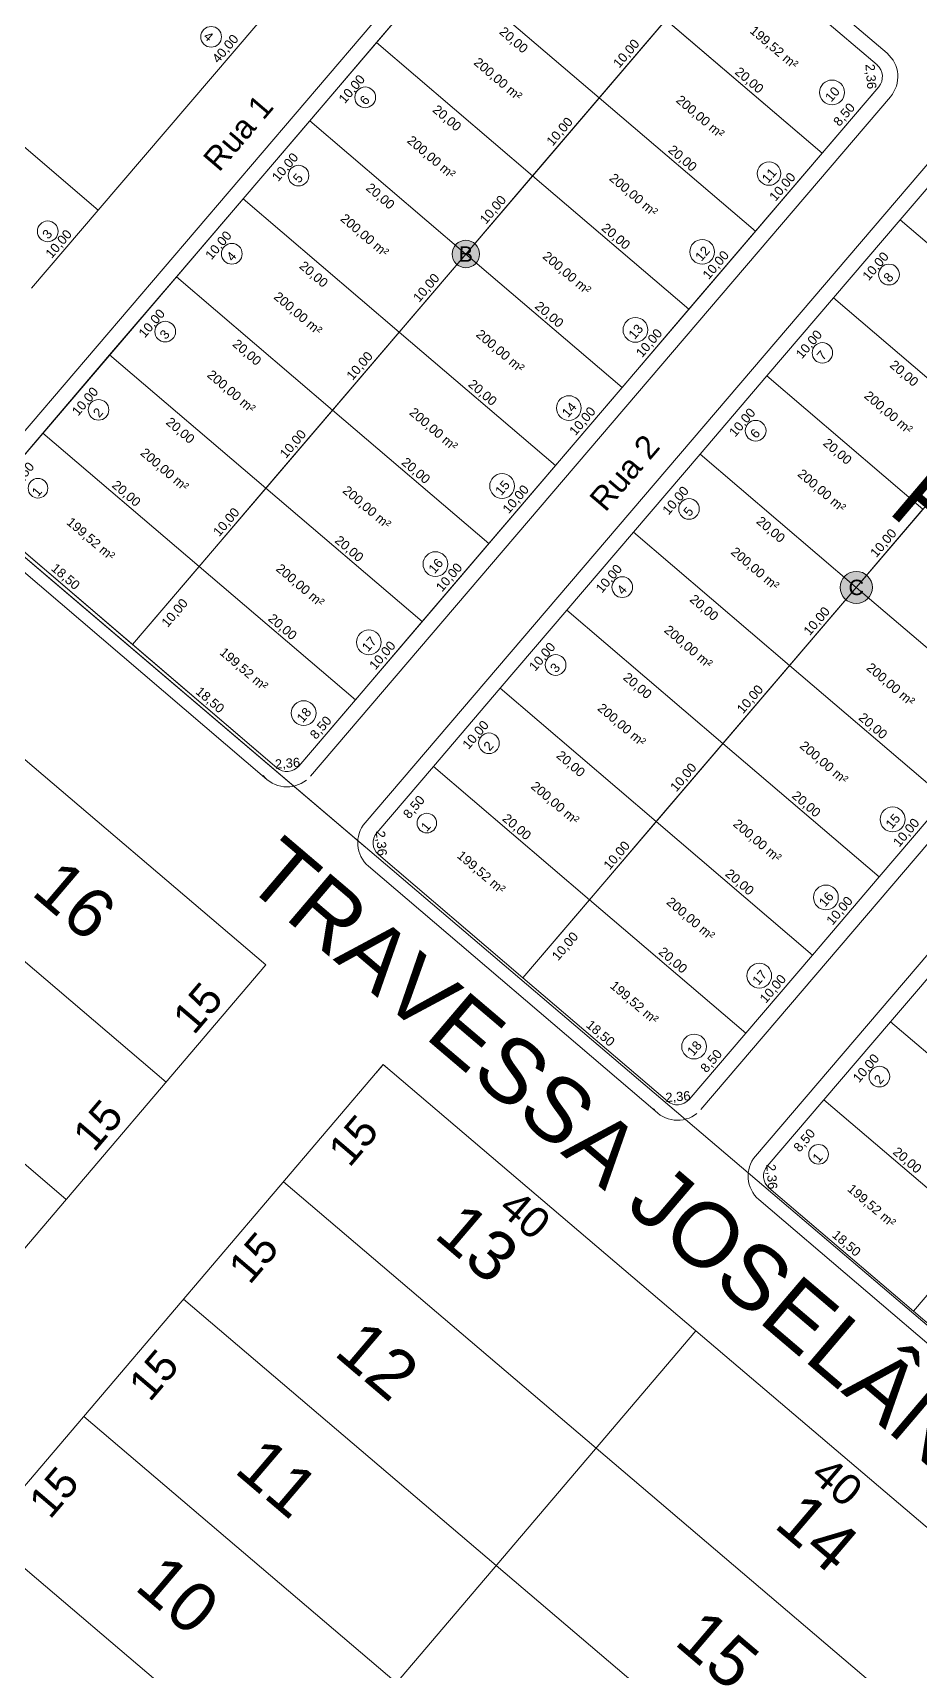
# Model space of a CAD drawing. Header units: metres. Extents: x 3808 to 8215, y 2374 to 6187.
# Drawn here: x 7673.7 to 7760, y 4057.2 to 4216.7 of the extents above; entities that cross this region are included whole.
import ezdxf
from ezdxf.enums import TextEntityAlignment as Align

# ---------------------------------------------------------------- set-up
doc = ezdxf.new("R2010")
doc.units = ezdxf.units.M
for name, color, linetype, lineweight in [('AREA_DOS_LOTES', 7, 'Continuous', 0), ('COTAS_DOS_LOTES', 7, 'Continuous', 0), ('EIXO_LOTES', 1, 'Continuous', 0), ('IDENT_DAS_QUADRAS', 7, 'Continuous', 0), ('MEIO_FIO', 252, 'Continuous', 0), ('Nome_Ruas', 7, 'Continuous', 0), ('NUMERO_DOS_LOTES', 7, 'Continuous', 0), ('REGIAO_POLILINHAS', 7, 'Continuous', 0)]:
    doc.layers.add(name, color=color, linetype=linetype, lineweight=lineweight)
doc.layers.add('vista', color=7, linetype='Continuous')
doc.styles.add('pedro', font='arial.ttf', dxfattribs={"height": 3})
doc.styles.add('REGUA80', font='arial.ttf')

# ---------------------------------------------------------------- blocks, each defined once
blk = doc.blocks.new('_ARCHTICK')
at = {"color": 0, "linetype": 'ByBlock', "const_width": 0.15}
blk.add_lwpolyline([(-0.5, -0.5), (0.5, 0.5)], dxfattribs=at)

msp = doc.modelspace()

# ---------------------------------------------------------------- hatches: boundary and pattern name
at = {"layer": 'IDENT_DAS_QUADRAS', "lineweight": 5, "transparency": 33554687}
h = msp.add_hatch(color=40, dxfattribs=at)
edge = h.paths.add_edge_path()
edge.add_arc((7715.873, 4195.171), 1.336, 0, 360)
h = msp.add_hatch(color=40, dxfattribs=at)
edge = h.paths.add_edge_path()
edge.add_arc((7753.899, 4162.705), 1.563, 0, 360)

# ---------------------------------------------------------------- linework, layer by layer
at = {"layer": 'EIXO_LOTES', "lineweight": 5, "transparency": 33554687}
for p, q in [((7669.171, 4171.272), (7725.662, 4237.437)), ((7727.776, 4237.604), (7755.916, 4213.58)), ((7750.563, 4205), (7720.142, 4230.973)), ((7683.408, 4157.145), (7741.846, 4225.592)), ((7713.649, 4223.368), (7728.86, 4210.381)), ((7707.156, 4215.763), (7722.366, 4202.776)), ((7664.861, 4212.427), (7680.071, 4199.44)), ((7699.592, 4145.3), (7756.082, 4211.465)), ((7744.07, 4197.395), (7728.86, 4210.381)), ((7700.663, 4208.157), (7715.873, 4195.171)), ((7737.577, 4189.79), (7722.366, 4202.776)), ((7694.17, 4200.552), (7709.38, 4187.566)), ((7758.168, 4198.507), (7773.379, 4185.521)), ((7731.084, 4182.185), (7715.873, 4195.171)), ((7687.677, 4192.947), (7702.887, 4179.961)), ((7721.434, 4124.679), (7779.872, 4193.126)), ((7751.675, 4190.902), (7766.886, 4177.916)), ((7724.591, 4174.58), (7709.38, 4187.566)), ((7681.183, 4185.342), (7696.394, 4172.356)), ((7745.182, 4183.297), (7760.392, 4170.311)), ((7718.097, 4166.974), (7702.887, 4179.961)), ((7674.69, 4177.737), (7689.901, 4164.75)), ((7738.689, 4175.692), (7753.899, 4162.705)), ((7711.604, 4159.369), (7696.394, 4172.356)), ((7669.338, 4169.157), (7697.477, 4145.133)), ((7732.196, 4168.086), (7747.406, 4155.1)), ((7705.111, 4151.764), (7689.901, 4164.75)), ((7769.11, 4149.719), (7753.899, 4162.705)), ((7759.459, 4092.214), (7817.898, 4160.66)), ((7725.703, 4160.481), (7740.913, 4147.495)), ((7762.617, 4142.114), (7747.406, 4155.1)), ((7719.209, 4152.876), (7734.42, 4139.89)), ((7756.123, 4134.509), (7740.913, 4147.495)), ((7712.716, 4145.271), (7727.927, 4132.285)), ((7749.63, 4126.903), (7734.42, 4139.89)), ((7743.137, 4119.298), (7727.927, 4132.285)), ((7757.235, 4120.41), (7772.446, 4107.424)), ((7750.742, 4112.805), (7765.953, 4099.819))]:
    msp.add_line(p, q, dxfattribs=at)
for centre, start, end in [((7754.942, 4212.439), 319.50998, 49.50998), ((7698.451, 4146.274), 229.50998, 319.50998)]:
    msp.add_arc(centre, 1.5, start, end, dxfattribs=at)
at = {"layer": 'IDENT_DAS_QUADRAS', "lineweight": 5, "transparency": 33554687}
for centre, radius in [((7715.873, 4195.171), 1.336), ((7753.899, 4162.705), 1.563)]:
    msp.add_circle(centre, radius, dxfattribs=at)
at = {"layer": 'MEIO_FIO', "lineweight": 5, "transparency": 33554687}
for p, q in [((7724.521, 4238.411), (7668.03, 4172.246)), ((7728.75, 4238.745), (7756.89, 4214.72)), ((7757.223, 4210.491), (7700.733, 4144.326)), ((7706.056, 4139.78), (7762.547, 4205.946)), ((7795.249, 4178.025), (7738.759, 4111.86)), ((7744.082, 4107.315), (7800.573, 4173.48))]:
    msp.add_line(p, q, dxfattribs=at)
at = {"layer": 'MEIO_FIO', "color": 5, "lineweight": 5, "transparency": 33554687}
for p, q in [((7668.364, 4168.017), (7696.503, 4143.992)), ((7706.39, 4135.551), (7734.529, 4111.526)), ((7744.416, 4103.085), (7772.555, 4079.06))]:
    msp.add_line(p, q, dxfattribs=at)
at = {"layer": 'MEIO_FIO', "lineweight": 5, "transparency": 33554687}
msp.add_arc((7754.942, 4212.439), 3, 319.50998, 49.50998, dxfattribs=at)
at = {"layer": 'MEIO_FIO', "color": 5, "lineweight": 5, "transparency": 33554687}
for centre, start, end in [((7698.451, 4146.274), 219.09895, 309.09895), ((7708.338, 4137.833), 139.50998, 229.50998), ((7736.477, 4113.808), 219.09895, 309.09895), ((7746.364, 4105.367), 139.50998, 229.50998)]:
    msp.add_arc(centre, 3, start, end, dxfattribs=at)
at = {"layer": 'NUMERO_DOS_LOTES', "lineweight": 5, "transparency": 33554687}
for centre, radius in [((7691.067, 4216.323), 1.01), ((7751.539, 4210.908), 1.208), ((7706.07, 4210.428), 1.01), ((7699.579, 4202.809), 1.005), ((7745.399, 4203.005), 1.14), ((7675.153, 4197.379), 1.009), ((7693.081, 4195.195), 1.01), ((7738.891, 4195.382), 1.201), ((7757.082, 4193.173), 1.01), ((7686.591, 4187.614), 1.009), ((7732.393, 4187.787), 1.209), ((7750.596, 4185.544), 0.996), ((7680.099, 4179.994), 1.005), ((7725.904, 4180.171), 1.203), ((7744.096, 4177.962), 1.01), ((7719.406, 4172.576), 1.211), ((7674.201, 4172.363), 0.956), ((7737.605, 4170.344), 1.005), ((7712.913, 4164.972), 1.209), ((7731.107, 4162.73), 1.01), ((7706.424, 4157.355), 1.204), ((7724.617, 4155.148), 1.009), ((7700.078, 4150.459), 1.209), ((7718.125, 4147.528), 1.005), ((7712.073, 4139.747), 0.956), ((7757.432, 4140.111), 1.211), ((7750.939, 4132.506), 1.209), ((7744.45, 4124.889), 1.204), ((7738.104, 4117.993), 1.209), ((7756.151, 4115.062), 1.005), ((7750.228, 4107.495), 0.956)]:
    msp.add_circle(centre, radius, dxfattribs=at)
at = {"layer": 'REGIAO_POLILINHAS', "lineweight": 5, "transparency": 33554687}
for p, q in [((7706.044, 4229.861), (7680.071, 4199.44)), ((7741.846, 4225.592), (7755.916, 4213.58)), ((7707.156, 4215.763), (7713.649, 4223.368)), ((7713.649, 4223.368), (7728.86, 4210.381)), ((7728.86, 4210.381), (7713.649, 4223.368)), ((7735.353, 4217.987), (7728.86, 4210.381)), ((7728.86, 4210.381), (7735.353, 4217.987)), ((7750.563, 4205), (7735.353, 4217.987)), ((7735.353, 4217.987), (7750.563, 4205)), ((7700.663, 4208.157), (7707.156, 4215.763)), ((7722.366, 4202.776), (7707.156, 4215.763)), ((7707.156, 4215.763), (7722.366, 4202.776)), ((7680.071, 4199.44), (7664.861, 4212.427)), ((7664.861, 4212.427), (7680.071, 4199.44)), ((7728.86, 4210.381), (7722.366, 4202.776)), ((7722.366, 4202.776), (7728.86, 4210.381)), ((7728.86, 4210.381), (7744.07, 4197.395)), ((7744.07, 4197.395), (7728.86, 4210.381)), ((7756.082, 4211.465), (7750.563, 4205)), ((7694.17, 4200.552), (7700.663, 4208.157)), ((7715.873, 4195.171), (7700.663, 4208.157)), ((7700.663, 4208.157), (7715.873, 4195.171)), ((7750.563, 4205), (7744.07, 4197.395)), ((7758.168, 4198.507), (7763.688, 4204.972)), ((7722.366, 4202.776), (7715.873, 4195.171)), ((7715.873, 4195.171), (7722.366, 4202.776)), ((7737.577, 4189.79), (7722.366, 4202.776)), ((7722.366, 4202.776), (7737.577, 4189.79)), ((7687.677, 4192.947), (7694.17, 4200.552)), ((7709.38, 4187.566), (7694.17, 4200.552)), ((7694.17, 4200.552), (7709.38, 4187.566)), ((7680.071, 4199.44), (7673.578, 4191.835)), ((7744.07, 4197.395), (7737.577, 4189.79)), ((7751.675, 4190.902), (7758.168, 4198.507)), ((7773.379, 4185.521), (7758.168, 4198.507)), ((7758.168, 4198.507), (7773.379, 4185.521)), ((7715.873, 4195.171), (7709.38, 4187.566)), ((7709.38, 4187.566), (7715.873, 4195.171)), ((7731.084, 4182.185), (7715.873, 4195.171)), ((7715.873, 4195.171), (7731.084, 4182.185)), ((7681.183, 4185.342), (7687.677, 4192.947)), ((7702.887, 4179.961), (7687.677, 4192.947)), ((7687.677, 4192.947), (7702.887, 4179.961)), ((7737.577, 4189.79), (7731.084, 4182.185)), ((7745.182, 4183.297), (7751.675, 4190.902)), ((7766.886, 4177.916), (7751.675, 4190.902)), ((7751.675, 4190.902), (7766.886, 4177.916)), ((7709.38, 4187.566), (7702.887, 4179.961)), ((7702.887, 4179.961), (7709.38, 4187.566)), ((7724.591, 4174.58), (7709.38, 4187.566)), ((7709.38, 4187.566), (7724.591, 4174.58)), ((7674.69, 4177.737), (7681.183, 4185.342)), ((7696.394, 4172.356), (7681.183, 4185.342)), ((7681.183, 4185.342), (7696.394, 4172.356)), ((7738.689, 4175.692), (7745.182, 4183.297)), ((7760.392, 4170.311), (7745.182, 4183.297)), ((7745.182, 4183.297), (7760.392, 4170.311)), ((7731.084, 4182.185), (7724.591, 4174.58)), ((7702.887, 4179.961), (7696.394, 4172.356)), ((7696.394, 4172.356), (7702.887, 4179.961)), ((7718.097, 4166.974), (7702.887, 4179.961)), ((7702.887, 4179.961), (7718.097, 4166.974)), ((7669.171, 4171.272), (7674.69, 4177.737)), ((7689.901, 4164.75), (7674.69, 4177.737)), ((7674.69, 4177.737), (7689.901, 4164.75)), ((7732.196, 4168.086), (7738.689, 4175.692)), ((7753.899, 4162.705), (7738.689, 4175.692)), ((7738.689, 4175.692), (7753.899, 4162.705)), ((7724.591, 4174.58), (7718.097, 4166.974)), ((7696.394, 4172.356), (7689.901, 4164.75)), ((7689.901, 4164.75), (7696.394, 4172.356)), ((7711.604, 4159.369), (7696.394, 4172.356)), ((7696.394, 4172.356), (7711.604, 4159.369)), ((7760.392, 4170.311), (7753.899, 4162.705)), ((7753.899, 4162.705), (7760.392, 4170.311)), ((7683.408, 4157.145), (7669.338, 4169.157)), ((7725.703, 4160.481), (7732.196, 4168.086)), ((7747.406, 4155.1), (7732.196, 4168.086)), ((7732.196, 4168.086), (7747.406, 4155.1)), ((7718.097, 4166.974), (7711.604, 4159.369)), ((7683.408, 4157.145), (7689.901, 4164.75)), ((7689.901, 4164.75), (7683.408, 4157.145)), ((7705.111, 4151.764), (7689.901, 4164.75)), ((7689.901, 4164.75), (7705.111, 4151.764)), ((7753.899, 4162.705), (7747.406, 4155.1)), ((7747.406, 4155.1), (7753.899, 4162.705)), ((7769.11, 4149.719), (7753.899, 4162.705)), ((7753.899, 4162.705), (7769.11, 4149.719)), ((7711.604, 4159.369), (7705.111, 4151.764)), ((7719.209, 4152.876), (7725.703, 4160.481)), ((7740.913, 4147.495), (7725.703, 4160.481)), ((7725.703, 4160.481), (7740.913, 4147.495)), ((7697.477, 4145.133), (7683.408, 4157.145)), ((7747.406, 4155.1), (7740.913, 4147.495)), ((7740.913, 4147.495), (7747.406, 4155.1)), ((7762.617, 4142.114), (7747.406, 4155.1)), ((7747.406, 4155.1), (7762.617, 4142.114)), ((7712.716, 4145.271), (7719.209, 4152.876)), ((7734.42, 4139.89), (7719.209, 4152.876)), ((7719.209, 4152.876), (7734.42, 4139.89)), ((7705.111, 4151.764), (7699.592, 4145.3)), ((7740.913, 4147.495), (7734.42, 4139.89)), ((7734.42, 4139.89), (7740.913, 4147.495)), ((7756.123, 4134.509), (7740.913, 4147.495)), ((7740.913, 4147.495), (7756.123, 4134.509)), ((7707.197, 4138.806), (7712.716, 4145.271)), ((7727.927, 4132.285), (7712.716, 4145.271)), ((7712.716, 4145.271), (7727.927, 4132.285)), ((7762.617, 4142.114), (7756.123, 4134.509)), ((7734.42, 4139.89), (7727.927, 4132.285)), ((7727.927, 4132.285), (7734.42, 4139.89)), ((7749.63, 4126.903), (7734.42, 4139.89)), ((7734.42, 4139.89), (7749.63, 4126.903)), ((7721.434, 4124.679), (7707.364, 4136.692)), ((7756.123, 4134.509), (7749.63, 4126.903)), ((7727.927, 4132.285), (7721.434, 4124.679)), ((7721.434, 4124.679), (7727.927, 4132.285)), ((7743.137, 4119.298), (7727.927, 4132.285)), ((7727.927, 4132.285), (7743.137, 4119.298)), ((7757.235, 4120.41), (7763.729, 4128.015)), ((7749.63, 4126.903), (7743.137, 4119.298)), ((7735.503, 4112.667), (7721.434, 4124.679)), ((7743.137, 4119.298), (7737.618, 4112.834)), ((7750.742, 4112.805), (7757.235, 4120.41)), ((7772.446, 4107.424), (7757.235, 4120.41)), ((7757.235, 4120.41), (7772.446, 4107.424)), ((7745.223, 4106.341), (7750.742, 4112.805)), ((7765.953, 4099.819), (7750.742, 4112.805)), ((7750.742, 4112.805), (7765.953, 4099.819)), ((7759.459, 4092.214), (7745.39, 4104.226)), ((7765.953, 4099.819), (7759.459, 4092.214)), ((7759.459, 4092.214), (7765.953, 4099.819)), ((7773.529, 4080.201), (7759.459, 4092.214))]:
    msp.add_line(p, q, dxfattribs=at)
for centre, start, end in [((7754.942, 4212.439), 319.50998, 49.50998), ((7698.451, 4146.274), 229.50998, 319.50998), ((7708.338, 4137.833), 139.50998, 229.50998), ((7736.477, 4113.808), 229.50998, 319.50998), ((7746.364, 4105.367), 139.50998, 229.50998)]:
    msp.add_arc(centre, 1.5, start, end, dxfattribs=at)
at = {"layer": 'vista', "lineweight": 5}
for p, q in [((7675.664, 4163.303), (7645.205, 4189.23)), ((7820.348, 4040.15), (7645.205, 4189.23)), ((7706.124, 4137.376), (7675.664, 4163.303)), ((7696.401, 4125.954), (7665.942, 4151.881)), ((7686.679, 4114.531), (7656.219, 4140.458)), ((7676.956, 4103.109), (7646.496, 4129.036)), ((7592.693, 4004.115), (7696.401, 4125.954)), ((7592.693, 4004.115), (7696.401, 4125.954)), ((7604.116, 3994.392), (7707.824, 4116.231)), ((7604.116, 3994.392), (7707.824, 4116.231)), ((7738.283, 4090.304), (7707.824, 4116.231)), ((7728.561, 4078.882), (7698.101, 4104.809)), ((7718.838, 4067.459), (7688.378, 4093.386)), ((7660.502, 3998.925), (7738.283, 4090.304)), ((7768.743, 4064.377), (7738.283, 4090.304)), ((7709.115, 4056.037), (7678.656, 4081.964)), ((7759.02, 4052.955), (7728.561, 4078.882)), ((7699.393, 4044.614), (7668.933, 4070.541)), ((7749.298, 4041.532), (7718.838, 4067.459))]:
    msp.add_line(p, q, dxfattribs=at)
at = {"layer": 'vista', "color": 1, "lineweight": 5}
for p, q in [((7707.759, 4116.155), (7707.129, 4115.415)), ((7707.9, 4116.166), (7708.88, 4115.331))]:
    msp.add_line(p, q, dxfattribs=at)

# ---------------------------------------------------------------- block references
for p, xscale, yscale, zscale, rotation in [((7707.194, 4115.492), 0.09999999999999999, 0.09999999999999999, 0.09999999999999999, 139.5958876918647), ((7708.804, 4115.396), 0.1, 0.1, 0.1, 229.5958876918695)]:
    msp.add_blockref('_ARCHTICK', p, dxfattribs=dict(at, xscale=xscale, yscale=yscale, zscale=zscale, rotation=rotation))

# ---------------------------------------------------------------- texts
at = {"lineweight": 5, "transparency": 33554687, "style": 'REGUA80'}
msp.add_text('Rua 2', height=2.25, rotation=49.52002, dxfattribs=at).set_placement((7729.456, 4169.957))
at = {"layer": 'AREA_DOS_LOTES', "lineweight": 5, "transparency": 33554687, "style": 'REGUA80'}
for s, p in [('199,52 m²', (7745.898, 4215.3)), ('200,00 m²', (7719.012, 4212.215)), ('200,00 m²', (7738.708, 4208.548)), ('200,00 m²', (7712.519, 4204.61)), ('200,00 m²', (7732.214, 4200.943)), ('200,00 m²', (7706.025, 4197.005)), ('200,00 m²', (7725.721, 4193.338)), ('200,00 m²', (7699.532, 4189.399)), ('200,00 m²', (7719.228, 4185.732)), ('200,00 m²', (7693.039, 4181.794)), ('200,00 m²', (7757.038, 4179.749)), ('200,00 m²', (7712.735, 4178.127)), ('200,00 m²', (7686.546, 4174.189)), ('200,00 m²', (7750.545, 4172.144)), ('200,00 m²', (7706.242, 4170.522)), ('199,52 m²', (7679.355, 4167.437)), ('200,00 m²', (7744.051, 4164.539)), ('200,00 m²', (7699.749, 4162.917)), ('200,00 m²', (7737.558, 4156.934)), ('199,52 m²', (7694.263, 4154.761)), ('200,00 m²', (7757.254, 4153.267)), ('200,00 m²', (7731.065, 4149.328)), ('200,00 m²', (7750.761, 4145.661)), ('200,00 m²', (7724.572, 4141.723)), ('200,00 m²', (7744.268, 4138.056)), ('199,52 m²', (7717.381, 4134.971)), ('200,00 m²', (7737.775, 4130.451)), ('199,52 m²', (7732.289, 4122.295)), ('199,52 m²', (7755.407, 4102.506))]:
    msp.add_text(s, height=0.9, rotation=319.52002, dxfattribs=at).set_placement(p, align=Align.MIDDLE_CENTER)
at = {"layer": 'COTAS_DOS_LOTES', "lineweight": 5, "transparency": 33554687, "style": 'REGUA80'}
for s, rotation, p in [('40,00', 49.52002, (7692.784, 4214.885)), ('20,00', 319.52002, (7720.248, 4215.683)), ('10,00', 49.52002, (7731.833, 4214.418)), ('20,00', 319.52002, (7743.19, 4211.769)), ('2,36', 274.52002, (7754.882, 4212.425)), ('10,00', 49.52002, (7705.102, 4210.954)), ('20,00', 319.52002, (7713.755, 4208.077)), ('8,50', 49.52002, (7753.049, 4208.467)), ('10,00', 49.52002, (7725.34, 4206.813)), ('20,00', 319.52002, (7736.697, 4204.163)), ('10,00', 49.52002, (7698.608, 4203.349)), ('10,00', 49.52002, (7747.043, 4201.432)), ('20,00', 319.52002, (7707.262, 4200.472)), ('10,00', 49.52002, (7718.846, 4199.208)), ('10,00', 49.52002, (7676.551, 4195.872)), ('10,00', 49.52002, (7692.115, 4195.743)), ('20,00', 319.52002, (7730.204, 4196.558)), ('20,00', 319.52002, (7700.769, 4192.867)), ('10,00', 49.52002, (7740.55, 4193.827)), ('10,00', 49.52002, (7756.114, 4193.698)), ('10,00', 49.52002, (7712.353, 4191.603)), ('10,00', 49.52002, (7685.622, 4188.138)), ('20,00', 319.52002, (7723.711, 4188.953)), ('10,00', 49.52002, (7734.057, 4186.222)), ('20,00', 319.52002, (7694.276, 4185.262)), ('10,00', 49.52002, (7749.621, 4186.093)), ('10,00', 49.52002, (7705.86, 4183.997)), ('20,00', 319.52002, (7758.274, 4183.217)), ('10,00', 49.52002, (7679.129, 4180.533)), ('20,00', 319.52002, (7717.218, 4181.348)), ('10,00', 49.52002, (7727.564, 4178.616)), ('10,00', 49.52002, (7743.128, 4178.488)), ('20,00', 319.52002, (7687.782, 4177.657)), ('10,00', 49.52002, (7699.367, 4176.392)), ('20,00', 319.52002, (7751.781, 4175.612)), ('20,00', 319.52002, (7710.724, 4173.743)), ('8,50', 49.52002, (7673.123, 4173.498)), ('20,00', 319.52002, (7682.528, 4171.519)), ('10,00', 49.52002, (7721.071, 4171.011)), ('10,00', 49.52002, (7736.634, 4170.883)), ('10,00', 49.52002, (7692.874, 4168.787)), ('20,00', 319.52002, (7745.288, 4168.006)), ('20,00', 319.52002, (7704.231, 4166.137)), ('10,00', 49.52002, (7756.872, 4166.742)), ('18,50', 319.52002, (7676.605, 4163.426)), ('10,00', 49.52002, (7714.577, 4163.406)), ('10,00', 49.52002, (7730.141, 4163.278)), ('10,00', 49.52002, (7687.846, 4159.941)), ('20,00', 319.52002, (7738.795, 4160.401)), ('10,00', 49.52002, (7750.379, 4159.137)), ('20,00', 319.52002, (7697.738, 4158.532)), ('10,00', 49.52002, (7708.084, 4155.801)), ('10,00', 49.52002, (7723.648, 4155.672)), ('20,00', 319.52002, (7732.302, 4152.796)), ('18,50', 319.52002, (7690.675, 4151.414)), ('10,00', 49.52002, (7743.886, 4151.532)), ('8,50', 49.52002, (7702.078, 4148.766)), ('10,00', 49.52002, (7717.155, 4148.067)), ('20,00', 319.52002, (7755.244, 4148.882)), ('20,00', 319.52002, (7725.808, 4145.191)), ('2,36', 4.52002, (7698.539, 4145.137)), ('10,00', 49.52002, (7737.393, 4143.927)), ('8,50', 49.52002, (7711.149, 4141.032)), ('20,00', 319.52002, (7748.75, 4141.277)), ('20,00', 319.52002, (7720.554, 4139.053)), ('10,00', 49.52002, (7759.096, 4138.545)), ('2,36', 274.52002, (7707.201, 4137.745)), ('10,00', 49.52002, (7730.9, 4136.321)), ('20,00', 319.52002, (7742.257, 4133.672)), ('10,00', 49.52002, (7752.603, 4130.94)), ('10,00', 49.52002, (7725.872, 4127.476)), ('20,00', 319.52002, (7735.764, 4126.067)), ('10,00', 49.52002, (7746.11, 4123.335)), ('18,50', 319.52002, (7728.701, 4118.948)), ('8,50', 49.52002, (7740.104, 4116.3)), ('10,00', 49.52002, (7755.181, 4115.601)), ('2,36', 4.52002, (7736.565, 4112.671)), ('8,50', 49.52002, (7749.175, 4108.567)), ('20,00', 319.52002, (7758.58, 4106.587)), ('2,36', 274.52002, (7745.227, 4105.279)), ('18,50', 319.52002, (7752.657, 4098.495))]:
    msp.add_text(s, height=0.9, rotation=rotation, dxfattribs=at).set_placement(p, align=Align.CENTER)
at = {"layer": 'IDENT_DAS_QUADRAS', "color": 5, "lineweight": 5, "transparency": 33554687, "style": 'REGUA80'}
for s, p in [('B', (7715.873, 4195.171)), ('C', (7753.899, 4162.705))]:
    msp.add_text(s, height=1.5, rotation=359.30447, dxfattribs=at).set_placement(p, align=Align.MIDDLE_CENTER)
at = {"layer": 'Nome_Ruas', "lineweight": 5, "transparency": 33554687, "style": 'REGUA80'}
msp.add_text('Rua 1', height=2.25, rotation=49.52002, dxfattribs=at).set_placement((7691.829, 4203.07))
at = {"layer": 'NUMERO_DOS_LOTES', "lineweight": 5, "transparency": 33554687, "style": 'REGUA80'}
for s, rotation, p in [('4', 319.52002, (7690.524, 4216.025)), ('6', 49.52002, (7706.359, 4209.868)), ('10', 49.52002, (7751.911, 4210.445)), ('5', 49.52002, (7699.858, 4202.27)), ('11', 49.52002, (7745.759, 4202.528)), ('3', 49.52002, (7675.442, 4196.819)), ('12', 49.52002, (7739.266, 4194.923)), ('4', 49.52002, (7693.379, 4194.653)), ('8', 49.52002, (7757.372, 4192.613)), ('3', 49.52002, (7686.88, 4187.053)), ('13', 49.52002, (7732.765, 4187.324)), ('7', 49.52002, (7750.879, 4185.008)), ('2', 49.52002, (7680.395, 4179.441)), ('14', 49.52002, (7726.279, 4179.712)), ('6', 49.52002, (7744.385, 4177.403)), ('1', 49.52002, (7674.434, 4171.738)), ('15', 49.52002, (7719.778, 4172.114)), ('5', 49.52002, (7737.884, 4169.804)), ('16', 49.52002, (7713.285, 4164.509)), ('4', 49.52002, (7731.405, 4162.187)), ('17', 49.52002, (7706.8, 4156.897)), ('3', 49.52002, (7724.906, 4154.587)), ('18', 49.52002, (7700.45, 4149.996)), ('2', 49.52002, (7718.421, 4146.975)), ('15', 49.52002, (7757.804, 4139.648)), ('1', 49.52002, (7712.307, 4139.122)), ('16', 49.52002, (7751.311, 4132.043)), ('17', 49.52002, (7744.826, 4124.431)), ('18', 49.52002, (7738.476, 4117.53)), ('2', 49.52002, (7756.447, 4114.509)), ('1', 49.52002, (7750.462, 4106.87))]:
    msp.add_text(s, height=0.9, rotation=rotation, dxfattribs=at).set_placement(p, align=Align.CENTER)
at = {"layer": 'vista', "lineweight": 5, "style": 'pedro'}
msp.add_text('TRAVESSA JOSELÂNDIA', height=6.24, rotation=319.59589, dxfattribs=at).set_placement((7698.078, 4138.757), align=Align.TOP_LEFT)
at = {"layer": 'vista', "lineweight": 5, "attachment_point": 5, "rotation": 319.59589, "style": 'pedro'}
for s, insert, char_height in [('FELICIDADE I', (7782.203, 4152.876), 6.77858), ('16', (7677.795, 4132.253), 4.8), ('13', (7717.014, 4098.87), 4.8), ('12', (7707.291, 4087.448), 4.8), ('11', (7697.569, 4076.026), 4.8), ('14', (7750.137, 4070.676), 4.8), ('10', (7687.846, 4064.603), 4.8), ('15', (7740.415, 4059.254), 4.8)]:
    msp.add_mtext(s, dxfattribs=dict(at, insert=insert, char_height=char_height))
at = {"layer": 'vista', "color": 1, "lineweight": 5, "char_height": 3, "attachment_point": 5, "style": 'pedro'}
for s, insert, rotation in [('15', (7689.76, 4121.758), 49.59589), ('15', (7680.037, 4110.335), 49.59589), ('15', (7704.915, 4108.857), 49.59589), ('40', (7721.647, 4101.618), 319.59589), ('15', (7695.193, 4097.435), 49.59589), ('15', (7685.47, 4086.013), 49.59589), ('15', (7675.748, 4074.59), 49.59589), ('40', (7752.042, 4075.615), 319.59589)]:
    msp.add_mtext(s, dxfattribs=dict(at, insert=insert, rotation=rotation))

doc.saveas('drawing.dxf')
